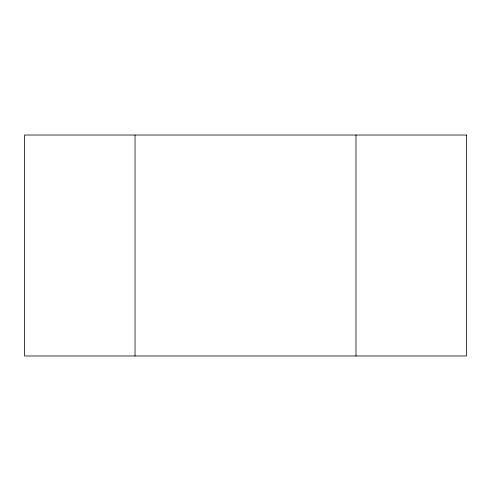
<?xml version="1.0" encoding="UTF-8"?>
<svg xmlns="http://www.w3.org/2000/svg" width="491" height="491" viewBox="0 0 491 491"><rect width="100%" height="100%" fill="white"/><g stroke="black" fill="none" stroke-linecap="round" stroke-linejoin="round"><path stroke-width="0.74" d="M355.975 135.025L355.975 355.975M135.025 135.025L135.025 355.975M466.45 135.025L24.55 135.025L24.55 355.975L466.45 355.975L466.45 135.025"/></g></svg>
